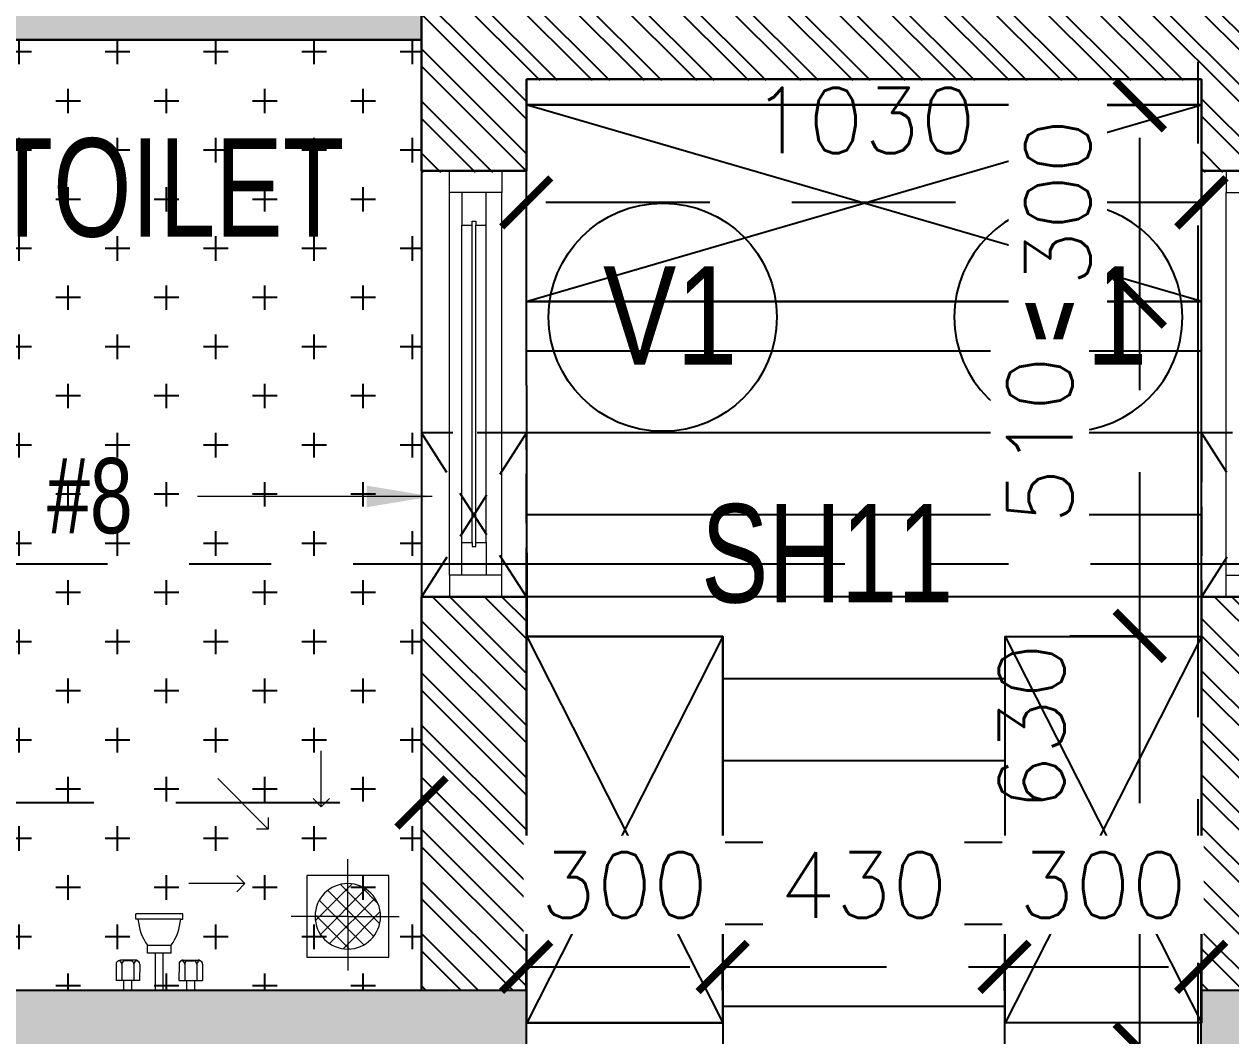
# Model space of a CAD drawing. Header units: millimetres. Extents: x 1180970 to 1231451, y -5737889 to -5695638.
# Drawn here: x 1211496 to 1213337, y -5707920 to -5706376 of the extents above; entities that cross this region are included whole.
import ezdxf
from ezdxf.enums import TextEntityAlignment as Align

# ---------------------------------------------------------------- set-up
doc = ezdxf.new("R2010")
doc.units = ezdxf.units.MM
doc.header["$LTSCALE"] = 1000
doc.header["$MEASUREMENT"] = 0
for name, pattern in [('2BHK-A - BACK$0$AUDIT_D_120904163729-0', [0]), ('2BHK-A - BACK$2$HIDDEN', [0.375, 0.25, -0.125]), ('AUDIT_D_120904163729-0', [0]), ('T8(T9 IS SIMILAR) - GROUND FLOOR - DIMENSION & TEXTING$0$HIDDEN', [0.375, 0.25, -0.125]), ('T8_REFUGE COLUMNS$0$CENTER2', [1.125, 0.75, -0.125, 0.125, -0.125])]:
    doc.linetypes.add(name, pattern=pattern)
doc.layers.get('0').update_dxf_attribs({"linetype": 'AUDIT_D_120904163729-0'})
for name, color, linetype in [('2BHK-A - BACK$0$A-HATCH -160', 251, '2BHK-A - BACK$0$AUDIT_D_120904163729-0'), ('2BHK-A - BACK$1$A-TOI SUNK 50MM', 8, 'Continuous'), ('2BHK-A - BACK$1$CUT-OUT', 49, 'Continuous'), ('T8(T9 IS SIMILAR) - GROUND FLOOR - DIMENSION & TEXTING$0$A-DIMENSIONS', 2, 'T8(T9 IS SIMILAR) - GROUND FLOOR - DIMENSION & TEXTING$0$HIDDEN'), ('T8(T9 IS SIMILAR) - GROUND FLOOR - DIMENSION & TEXTING$0$a-window-no', 125, 'Continuous'), ('T8_REFUGE COLUMNS$0$A-CENTERLINE', 193, 'T8_REFUGE COLUMNS$0$CENTER2'), ('T8_REFUGE COLUMNS$0$A-RCC COLS', 3, 'Continuous')]:
    doc.layers.add(name, color=color, linetype=linetype)
for name, color, linetype, lineweight in [('2BHK-A - BACK$1$A-WALL- 160', 6, 'Continuous', 30), ('2BHK-A - BACK$1$Ventilator', 5, 'Continuous', 0), ('2BHK-A - BACK$2$a-TOI-fixtures', 251, 'Continuous', 0), ('T8 - GROUND FLOOR CORE$0$a-Text', 4, 'Continuous', 0), ('T8(T9 IS SIMILAR) - GROUND FLOOR - DIMENSION & TEXTING$0$a-Text', 4, 'Continuous', 0), ('T8(T9 IS SIMILAR) - GROUND FLOOR - DIMENSION & TEXTING$0$R0-18-10-2014-T1-1st Podium Floor Plan$0$Text', 2, 'Continuous', 0), ('T8(T9 IS SIMILAR) - GROUND FLOOR$0$D&W', 8, 'Continuous', 25)]:
    doc.layers.add(name, color=color, linetype=linetype, lineweight=lineweight)
doc.layers.add('T8_REFUGE COLUMNS$0$COL-HATCH', color=7, linetype='Continuous', lineweight=25, true_color=0xa3a3a3)
doc.styles.add('2BHK-A - BACK$1$Romans 1', font='romans.shx', dxfattribs={"height": 100})
doc.styles.add('T8 - GROUND FLOOR CORE$0$ARIAL ARROW', font='swisscl.ttf')
doc.styles.add('T8(T9 IS SIMILAR) - GROUND FLOOR - DIMENSION & TEXTING$0$ARIAL ARROW', font='swisscl.ttf')
doc.styles.add('T8(T9 IS SIMILAR) - GROUND FLOOR - DIMENSION & TEXTING$0$LODHA STANDERD', font='sanss___.ttf')
doc.styles.add('T8(T9 IS SIMILAR) - GROUND FLOOR - DIMENSION & TEXTING$0$Romans 1', font='romans.shx', dxfattribs={"height": 100})
doc.styles.add('T8(T9 IS SIMILAR) - GROUND FLOOR - DIMENSION & TEXTING$0$Tahoma', font='tahoma.ttf')
doc.dimstyles.new('2BHK-A - BACK$1$ALPINE S', dxfattribs={"dimscale": 0, "dimtxt": 100, "dimasz": 75, "dimexe": 0, "dimexo": 0, "dimgap": 75, "dimtad": 1, "dimdec": 0, "dimzin": 0, "dimdsep": 46, "dimtxsty": '2BHK-A - BACK$1$Romans 1', "dimblk": '2BHK-A - BACK$1$_ArchTick', "dimcen": 0.09, "dimclrd": 256, "dimclre": 256, "dimclrt": 7, "dimadec": 0, "dimazin": 0, "dimtfac": 1, "dimtdec": 0, "dimtofl": 0, "dimtmove": 1, "dimatfit": 0, "dimldrblk": '2BHK-A - BACK$1$_Open90', "dimfxl": 1, "dimtolj": 1, "dimtzin": 0, "dimarcsym": 0})
doc.dimstyles.new('T8(T9 IS SIMILAR) - GROUND FLOOR - DIMENSION & TEXTING$0$ALPINE S', dxfattribs={"dimscale": 0, "dimtxt": 100, "dimasz": 75, "dimexe": 0, "dimexo": 0, "dimgap": 75, "dimtad": 1, "dimdec": 0, "dimzin": 0, "dimdsep": 46, "dimtxsty": 'T8(T9 IS SIMILAR) - GROUND FLOOR - DIMENSION & TEXTING$0$Romans 1', "dimblk": 'T8(T9 IS SIMILAR) - GROUND FLOOR - DIMENSION & TEXTING$0$_ArchTick', "dimcen": 0.09, "dimclrd": 256, "dimclre": 256, "dimclrt": 7, "dimadec": 0, "dimazin": 0, "dimtfac": 1, "dimtdec": 0, "dimtofl": 0, "dimtmove": 1, "dimatfit": 0, "dimldrblk": 'T8(T9 IS SIMILAR) - GROUND FLOOR - DIMENSION & TEXTING$0$_Open90', "dimfxl": 1, "dimtolj": 1, "dimtzin": 0, "dimarcsym": 0})
doc.dimstyles.new('T8(T9 IS SIMILAR) - GROUND FLOOR - DIMENSION & TEXTING$0$SAMATA STD', dxfattribs={"dimtxt": 100, "dimasz": 50, "dimexe": 50, "dimexo": 50, "dimgap": 10, "dimtad": 0, "dimdec": 0, "dimrnd": 5, "dimzin": 0, "dimdsep": 46, "dimtxsty": 'T8(T9 IS SIMILAR) - GROUND FLOOR - DIMENSION & TEXTING$0$Tahoma', "dimblk": 'T8(T9 IS SIMILAR) - GROUND FLOOR - DIMENSION & TEXTING$0$_Origin2', "dimcen": -50, "dimdle": 50, "dimclrd": 7, "dimclre": 7, "dimclrt": 7, "dimadec": 0, "dimazin": 0, "dimtfac": 1, "dimtdec": 0, "dimtmove": 1, "dimatfit": 3, "dimfxl": 150, "dimtfill": 1, "dimtolj": 1, "dimtzin": 0, "dimlwd": -1, "dimlwe": -1, "dimarcsym": 0})

# ---------------------------------------------------------------- blocks, each defined once
blk = doc.blocks.new('2BHK-A - BACK$1$V1')
at = {"layer": '2BHK-A - BACK$1$Ventilator'}
for p, q in [((1139453.9, -5700057.1), (1140103.9, -5700057.1)), ((1139453.9, -5700217.1), (1140103.9, -5700217.1))]:
    blk.add_line(p, q, dxfattribs=at)
at = {"layer": '2BHK-A - BACK$1$Ventilator', "color": 8}
for p, q in [((1139486.9, -5700094.6), (1140070.9, -5700094.6)), ((1139536.9, -5700118.3), (1140020.9, -5700118.3)), ((1139536.9, -5700155.8), (1140020.9, -5700155.8)), ((1139486.9, -5700174.6), (1140070.9, -5700174.6))]:
    blk.add_line(p, q, dxfattribs=at)
at = {"layer": '2BHK-A - BACK$1$Ventilator', "color": 5}
for p, q in [((1139536.9, -5700134.1), (1140020.9, -5700134.1)), ((1139536.9, -5700140.1), (1140020.9, -5700140.1))]:
    blk.add_line(p, q, dxfattribs=at)
at = {"layer": '2BHK-A - BACK$1$Ventilator', "color": 4}
for points in [[(1139453.9, -5700094.6), (1139486.9, -5700094.6), (1139486.9, -5700174.6), (1139453.9, -5700174.6)], [(1140103.9, -5700094.6), (1140070.9, -5700094.6), (1140070.9, -5700174.6), (1140103.9, -5700174.6)], [(1139536.9, -5700134.1), (1139536.9, -5700118.3), (1139486.9, -5700118.3), (1139486.9, -5700155.8), (1139536.9, -5700155.8), (1139536.9, -5700140.1), (1139530.9, -5700140.1), (1139530.9, -5700134.1)], [(1140020.9, -5700134.1), (1140020.9, -5700118.3), (1140070.9, -5700118.3), (1140070.9, -5700155.8), (1140020.9, -5700155.8), (1140020.9, -5700140.1), (1140026.9, -5700140.1), (1140026.9, -5700134.1)]]:
    blk.add_lwpolyline(points, close=True, dxfattribs=at)
blk = doc.blocks.new('2BHK-A - BACK$1$Type-A-First Floor Plan-bottom-up$0$FLOOR TRAP-flat-6')
at = {"layer": '2BHK-A - BACK$2$a-TOI-fixtures'}
h = blk.add_hatch(dxfattribs=at)
h.set_pattern_fill('ACET-2D-_USER', color=256, scale=20, angle=45, style=0, double=1, pattern_type=0)
h.set_pattern_definition([(45, (-789896.981, 5385770.066), (-14.142135624, 14.142135624), []), (135, (-789896.981, 5385770.066), (-14.142135624, -14.142135624), [])])
edge = h.paths.add_edge_path()
edge.add_arc((150, 150), 50, 0, 360)
for q in [(150, 228.6), (67.6, 150), (237.4, 150), (150, 63.6)]:
    blk.add_line((150, 150), q, dxfattribs=at)
blk.add_lwpolyline([(87.5, 212.5), (212.5, 212.5), (212.5, 87.5), (87.5, 87.5)], close=True, dxfattribs=at)
blk.add_circle((150, 150), 50, dxfattribs=at)
blk = doc.blocks.new('2BHK-A - BACK$1$_ArchTick')
at = {"color": 0, "linetype": 'ByBlock', "const_width": 0.15}
blk.add_lwpolyline([(-0.5, -0.5), (0.5, 0.5)], dxfattribs=at)
blk = doc.blocks.new('2BHK-A - BACK$1$_Open90')
at = {"color": 0, "linetype": 'ByBlock', "lineweight": -2}
for p, q in [((0, 0), (-1, 0)), ((-0.5, 0.5), (0, 0)), ((0, 0), (-0.5, -0.5))]:
    blk.add_line(p, q, dxfattribs=at)
blk = doc.blocks.new('2BHK-A - BACK$1$SH-flat-2')
at = {"color": 0}
for p, q in [((14.6, 30), (14.7, 66)), ((39.8, 57.2), (14.6, 57.2)), ((39.9, 65.9), (14.7, 66)), ((45.9, 36.2), (45.9, 59)), ((0.1, 54), (14.6, 54)), ((0.1, 42), (14.6, 42)), ((39.7, 38.7), (14.5, 38.7)), ((44.6, 43), (44.6, 52.2)), ((39.8, 29.9), (14.6, 30)), ((43.4, 31.6), (44.7, 33.1)), ((108.4, -32.8), (108.5, 32.4)), ((108.5, 35.8), (116.3, 35.8)), ((108.5, 32.4), (108.5, 35.8)), ((116.2, -36.2), (116.3, 35.8)), ((0, -6), (0, 6)), ((0, 6), (56.3, 5.9)), ((56.2, -18.1), (56.3, 17.9)), ((56.3, 17.9), (68.3, 17.9)), ((68.2, -18.1), (68.3, 17.9)), ((0, -6), (56.3, -6.1)), ((56.2, -18.1), (68.2, -18.1)), ((14.5, -30), (14.4, -66)), ((39.7, -30.1), (14.5, -30)), ((43.3, -31.7), (44.6, -33.3)), ((45.7, -36.4), (45.7, -59.2)), ((108.4, -32.8), (108.4, -36.2)), ((108.4, -36.2), (116.2, -36.2)), ((-0.1, -42), (14.4, -42)), ((-0.1, -54), (14.4, -54)), ((39.6, -38.8), (14.4, -38.8)), ((44.4, -43.2), (44.4, -52.4)), ((39.5, -57.3), (14.3, -57.3)), ((39.6, -66.1), (14.4, -66))]:
    blk.add_line(p, q, dxfattribs=at)
for centre, radius, start, end in [((39.8, 62), 4.8, 269.8776, 359.8776), ((39.8, 52.2), 4.8, 359.8776, 89.8776), ((39.9, 61.1), 4.8, 359.8776, 89.8776), ((41.1, 59), 4.8, 359.8776, 46.4449), ((39.8, 43.5), 4.8, 269.8776, 359.8776), ((39.7, 33.9), 4.8, 359.8776, 89.8776), ((39.8, 34.7), 4.8, 269.8776, 359.8776), ((41.1, 36.2), 4.8, 319.2258, 359.8776), ((114.8, -47.9), 80.5, 94.4595, 125.2375), ((115, 47.4), 80.5, 234.5177, 265.2957), ((39.6, -34), 4.8, 269.8776, 359.8776), ((39.7, -34.9), 4.8, 359.8776, 89.8776), ((40.9, -36.4), 4.8, 359.8776, 40.5294), ((39.5, -52.4), 4.8, 269.8776, 359.8776), ((39.6, -43.6), 4.8, 359.8776, 89.8776), ((39.5, -62.1), 4.8, 359.8776, 89.8776), ((39.6, -61.3), 4.8, 269.8776, 359.8776), ((40.9, -59.2), 4.8, 313.3103, 359.8776)]:
    blk.add_arc(centre, radius, start, end, dxfattribs=at)
blk = doc.blocks.new('T8_REFUGE COLUMNS')
at = {"layer": 'T8_REFUGE COLUMNS$0$COL-HATCH', "linetype": 'ByBlock'}
h = blk.add_hatch(color=256, dxfattribs=at)
h.dxf.hatch_style = 1
h.paths.add_polyline_path([(1212262.1, -5708099.9), (1210752.1, -5708099.9), (1210752.1, -5707849.9), (1212262.1, -5707849.9)])
h = blk.add_hatch(color=256, dxfattribs=at)
h.dxf.hatch_style = 1
h.paths.add_polyline_path([(1215902.1, -5708099.9), (1213292.1, -5708099.9), (1213292.1, -5707849.9), (1215902.1, -5707849.9)])
at = {"layer": 'T8_REFUGE COLUMNS$0$A-CENTERLINE'}
for p, q in [((1213287.1, -5728808.5), (1213287.1, -5698573.6)), ((1217248.2, -5707199.9), (1182156.9, -5707199.9))]:
    blk.add_line(p, q, dxfattribs=at)
at = {"layer": 'T8_REFUGE COLUMNS$0$A-RCC COLS', "linetype": 'ByBlock'}
for points in [[(1212262.1, -5708099.9), (1210752.1, -5708099.9), (1210752.1, -5707849.9), (1212262.1, -5707849.9)], [(1215902.1, -5708099.9), (1213292.1, -5708099.9), (1213292.1, -5707849.9), (1215902.1, -5707849.9)]]:
    blk.add_lwpolyline(points, close=True, dxfattribs=at)
blk = doc.blocks.new('T8 - GROUND FLOOR CORE')
at = {"layer": 'T8 - GROUND FLOOR CORE$0$a-Text', "linetype": 'ByBlock', "insert": (1210958.1, -5707260.6, 0), "char_height": 150, "width": 3499.366, "attachment_point": 7, "style": 'T8 - GROUND FLOOR CORE$0$ARIAL ARROW'}
blk.add_mtext('\\pi1571.02941;SH11', dxfattribs=at)
blk = doc.blocks.new('T8(T9 IS SIMILAR) - GROUND FLOOR - DIMENSION & TEXTING$0$_ArchTick')
at = {"color": 0, "linetype": 'ByBlock', "const_width": 0.15}
blk.add_lwpolyline([(-0.5, -0.5), (0.5, 0.5)], dxfattribs=at)
blk = doc.blocks.new('*D592')
at = {"layer": 'T8(T9 IS SIMILAR) - GROUND FLOOR - DIMENSION & TEXTING$0$A-DIMENSIONS', "linetype": 'T8(T9 IS SIMILAR) - GROUND FLOOR - DIMENSION & TEXTING$0$HIDDEN', "lineweight": -2, "transparency": 16777216}
for p, q in [((1209852.8, -5707157.6), (1209852.8, -5707563.6)), ((1212102.6, -5707157.6), (1212102.6, -5707563.6))]:
    blk.add_line(p, q, dxfattribs=at)
at = {"layer": 'T8(T9 IS SIMILAR) - GROUND FLOOR - DIMENSION & TEXTING$0$A-DIMENSIONS', "lineweight": -2, "transparency": 16777216}
blk.add_line((1209852.8, -5707563.6), (1212102.6, -5707563.6), dxfattribs=at)
at = {"layer": 'T8(T9 IS SIMILAR) - GROUND FLOOR - DIMENSION & TEXTING$0$A-DIMENSIONS', "linetype": 'ByBlock', "lineweight": -2, "transparency": 16777216, "xscale": 75, "yscale": 75, "zscale": 75, "rotation": 180}
blk.add_blockref('T8(T9 IS SIMILAR) - GROUND FLOOR - DIMENSION & TEXTING$0$_ArchTick', (1209852.8, -5707563.6), dxfattribs=at)
at = {"layer": 'T8(T9 IS SIMILAR) - GROUND FLOOR - DIMENSION & TEXTING$0$A-DIMENSIONS', "linetype": 'ByBlock', "lineweight": -2, "transparency": 16777216, "xscale": 75, "yscale": 75, "zscale": 75}
blk.add_blockref('T8(T9 IS SIMILAR) - GROUND FLOOR - DIMENSION & TEXTING$0$_ArchTick', (1212102.6, -5707563.6), dxfattribs=at)
at = {"layer": 'T8(T9 IS SIMILAR) - GROUND FLOOR - DIMENSION & TEXTING$0$A-DIMENSIONS', "color": 7, "linetype": 'ByBlock', "transparency": 16777216, "insert": (1210977.7, -5707438.6), "char_height": 100, "attachment_point": 5, "style": 'T8(T9 IS SIMILAR) - GROUND FLOOR - DIMENSION & TEXTING$0$Romans 1'}
blk.add_mtext('\\A1;2250', dxfattribs=at)
blk = doc.blocks.new('T8(T9 IS SIMILAR) - GROUND FLOOR - DIMENSION & TEXTING$0$_Open90')
at = {"color": 0, "linetype": 'ByBlock', "lineweight": -2}
for p, q in [((-0.5, 0.5), (0, 0)), ((0, 0), (-1, 0)), ((0, 0), (-0.5, -0.5))]:
    blk.add_line(p, q, dxfattribs=at)
blk = doc.blocks.new('T8(T9 IS SIMILAR) - GROUND FLOOR - DIMENSION & TEXTING$0$WINDOW TAG')
at = {"layer": 'T8(T9 IS SIMILAR) - GROUND FLOOR - DIMENSION & TEXTING$0$a-window-no'}
blk.add_circle((0, 0), 174.1, dxfattribs=at)
at = {"layer": 'T8(T9 IS SIMILAR) - GROUND FLOOR - DIMENSION & TEXTING$0$a-window-no', "style": 'T8(T9 IS SIMILAR) - GROUND FLOOR - DIMENSION & TEXTING$0$LODHA STANDERD'}
blk.add_attdef('WINDOW', text='', height=150, dxfattribs=at).set_placement((11.3, 2.8), align=Align.MIDDLE_CENTER)
blk = doc.blocks.new('*D381')
at = {"layer": 'T8(T9 IS SIMILAR) - GROUND FLOOR - DIMENSION & TEXTING$0$A-DIMENSIONS', "linetype": 'T8(T9 IS SIMILAR) - GROUND FLOOR - DIMENSION & TEXTING$0$HIDDEN', "lineweight": -2, "transparency": 16777216}
for p, q in [((1212262.3, -5706571.4), (1212262.3, -5706648.2)), ((1213292.2, -5706571.4), (1213292.2, -5706648.2))]:
    blk.add_line(p, q, dxfattribs=at)
at = {"layer": 'T8(T9 IS SIMILAR) - GROUND FLOOR - DIMENSION & TEXTING$0$A-DIMENSIONS', "lineweight": -2, "transparency": 16777216}
blk.add_line((1213292.2, -5706648.2), (1212262.3, -5706648.2), dxfattribs=at)
at = {"layer": 'T8(T9 IS SIMILAR) - GROUND FLOOR - DIMENSION & TEXTING$0$A-DIMENSIONS', "linetype": 'ByBlock', "lineweight": -2, "transparency": 16777216, "xscale": 75, "yscale": 75, "zscale": 75, "rotation": 180}
blk.add_blockref('T8(T9 IS SIMILAR) - GROUND FLOOR - DIMENSION & TEXTING$0$_ArchTick', (1212262.3, -5706648.2), dxfattribs=at)
at = {"layer": 'T8(T9 IS SIMILAR) - GROUND FLOOR - DIMENSION & TEXTING$0$A-DIMENSIONS', "linetype": 'ByBlock', "lineweight": -2, "transparency": 16777216, "xscale": 75, "yscale": 75, "zscale": 75}
blk.add_blockref('T8(T9 IS SIMILAR) - GROUND FLOOR - DIMENSION & TEXTING$0$_ArchTick', (1213292.2, -5706648.2), dxfattribs=at)
at = {"layer": 'T8(T9 IS SIMILAR) - GROUND FLOOR - DIMENSION & TEXTING$0$A-DIMENSIONS', "color": 7, "linetype": 'ByBlock', "transparency": 16777216, "insert": (1212777.2, -5706523.2), "char_height": 100, "attachment_point": 5, "style": 'T8(T9 IS SIMILAR) - GROUND FLOOR - DIMENSION & TEXTING$0$Romans 1'}
blk.add_mtext('\\A1;1030', dxfattribs=at)
blk = doc.blocks.new('*D382')
at = {"layer": 'T8(T9 IS SIMILAR) - GROUND FLOOR - DIMENSION & TEXTING$0$A-DIMENSIONS', "linetype": 'T8(T9 IS SIMILAR) - GROUND FLOOR - DIMENSION & TEXTING$0$HIDDEN', "lineweight": -2, "transparency": 16777216}
for p, q in [((1213091.3, -5707309.5), (1213198.2, -5707309.5)), ((1213065.6, -5707939.6), (1213198.2, -5707939.6))]:
    blk.add_line(p, q, dxfattribs=at)
at = {"layer": 'T8(T9 IS SIMILAR) - GROUND FLOOR - DIMENSION & TEXTING$0$A-DIMENSIONS', "lineweight": -2, "transparency": 16777216}
blk.add_line((1213198.2, -5707939.6), (1213198.2, -5707309.5), dxfattribs=at)
at = {"layer": 'T8(T9 IS SIMILAR) - GROUND FLOOR - DIMENSION & TEXTING$0$A-DIMENSIONS', "linetype": 'ByBlock', "lineweight": -2, "transparency": 16777216, "xscale": 75, "yscale": 75, "zscale": 75}
for p, rotation in [((1213198.2, -5707309.5), 90), ((1213198.2, -5707939.6), 270)]:
    blk.add_blockref('T8(T9 IS SIMILAR) - GROUND FLOOR - DIMENSION & TEXTING$0$_ArchTick', p, dxfattribs=dict(at, rotation=rotation))
at = {"layer": 'T8(T9 IS SIMILAR) - GROUND FLOOR - DIMENSION & TEXTING$0$A-DIMENSIONS', "color": 7, "linetype": 'ByBlock', "transparency": 16777216, "insert": (1213033.3, -5707448.4), "char_height": 100, "attachment_point": 5, "rotation": 90, "style": 'T8(T9 IS SIMILAR) - GROUND FLOOR - DIMENSION & TEXTING$0$Romans 1'}
blk.add_mtext('\\A1;630', dxfattribs=at)
blk = doc.blocks.new('*D383')
at = {"layer": 'T8(T9 IS SIMILAR) - GROUND FLOOR - DIMENSION & TEXTING$0$A-DIMENSIONS', "linetype": 'T8(T9 IS SIMILAR) - GROUND FLOOR - DIMENSION & TEXTING$0$HIDDEN', "lineweight": -2, "transparency": 16777216}
for p, q in [((1213091.3, -5706799.4), (1213198.2, -5706799.4)), ((1213091.3, -5707309.5), (1213198.2, -5707309.5))]:
    blk.add_line(p, q, dxfattribs=at)
at = {"layer": 'T8(T9 IS SIMILAR) - GROUND FLOOR - DIMENSION & TEXTING$0$A-DIMENSIONS', "lineweight": -2, "transparency": 16777216}
blk.add_line((1213198.2, -5707309.5), (1213198.2, -5706799.4), dxfattribs=at)
at = {"layer": 'T8(T9 IS SIMILAR) - GROUND FLOOR - DIMENSION & TEXTING$0$A-DIMENSIONS', "linetype": 'ByBlock', "lineweight": -2, "transparency": 16777216, "xscale": 75, "yscale": 75, "zscale": 75}
for p, rotation in [((1213198.2, -5706799.4), 90), ((1213198.2, -5707309.5), 270)]:
    blk.add_blockref('T8(T9 IS SIMILAR) - GROUND FLOOR - DIMENSION & TEXTING$0$_ArchTick', p, dxfattribs=dict(at, rotation=rotation))
at = {"layer": 'T8(T9 IS SIMILAR) - GROUND FLOOR - DIMENSION & TEXTING$0$A-DIMENSIONS', "color": 7, "linetype": 'ByBlock', "transparency": 16777216, "insert": (1213045.8, -5707010.4), "char_height": 100, "attachment_point": 5, "rotation": 90, "style": 'T8(T9 IS SIMILAR) - GROUND FLOOR - DIMENSION & TEXTING$0$Romans 1', "bg_fill": 3, "box_fill_scale": 1.25, "bg_fill_color": 256, "bg_fill_true_color": 13158600, "bg_fill_transparency": 0}
blk.add_mtext('\\A1;510', dxfattribs=at)
blk = doc.blocks.new('*D384')
at = {"layer": 'T8(T9 IS SIMILAR) - GROUND FLOOR - DIMENSION & TEXTING$0$A-DIMENSIONS', "linetype": 'T8(T9 IS SIMILAR) - GROUND FLOOR - DIMENSION & TEXTING$0$HIDDEN', "lineweight": -2, "transparency": 16777216}
for p, q in [((1213091.3, -5706499.9), (1213198.2, -5706499.9)), ((1213091.3, -5706799.4), (1213198.2, -5706799.4))]:
    blk.add_line(p, q, dxfattribs=at)
at = {"layer": 'T8(T9 IS SIMILAR) - GROUND FLOOR - DIMENSION & TEXTING$0$A-DIMENSIONS', "lineweight": -2, "transparency": 16777216}
blk.add_line((1213198.2, -5706799.4), (1213198.2, -5706499.9), dxfattribs=at)
at = {"layer": 'T8(T9 IS SIMILAR) - GROUND FLOOR - DIMENSION & TEXTING$0$A-DIMENSIONS', "color": 7, "linetype": 'ByBlock', "transparency": 16777216, "insert": (1213073.2, -5706648.2), "char_height": 100, "attachment_point": 5, "rotation": 90, "style": 'T8(T9 IS SIMILAR) - GROUND FLOOR - DIMENSION & TEXTING$0$Romans 1', "bg_fill": 3, "box_fill_scale": 1.25, "bg_fill_color": 256, "bg_fill_true_color": 13158600, "bg_fill_transparency": 0}
blk.add_mtext('\\A1;300', dxfattribs=at)
at = {"layer": 'T8(T9 IS SIMILAR) - GROUND FLOOR - DIMENSION & TEXTING$0$A-DIMENSIONS', "linetype": 'ByBlock', "lineweight": -2, "transparency": 16777216, "xscale": 75, "yscale": 75, "zscale": 75}
for p, rotation in [((1213198.2, -5706499.9), 90), ((1213198.2, -5706799.4), 270)]:
    blk.add_blockref('T8(T9 IS SIMILAR) - GROUND FLOOR - DIMENSION & TEXTING$0$_ArchTick', p, dxfattribs=dict(at, rotation=rotation))
blk = doc.blocks.new('*D385')
at = {"layer": 'T8(T9 IS SIMILAR) - GROUND FLOOR - DIMENSION & TEXTING$0$A-DIMENSIONS', "linetype": 'T8(T9 IS SIMILAR) - GROUND FLOOR - DIMENSION & TEXTING$0$HIDDEN', "lineweight": -2, "transparency": 16777216}
for p, q in [((1212262, -5707850.3), (1212262, -5707814.5)), ((1212561.9, -5707850.3), (1212561.9, -5707814.5))]:
    blk.add_line(p, q, dxfattribs=at)
at = {"layer": 'T8(T9 IS SIMILAR) - GROUND FLOOR - DIMENSION & TEXTING$0$A-DIMENSIONS', "lineweight": -2, "transparency": 16777216}
blk.add_line((1212262, -5707814.5), (1212561.9, -5707814.5), dxfattribs=at)
at = {"layer": 'T8(T9 IS SIMILAR) - GROUND FLOOR - DIMENSION & TEXTING$0$A-DIMENSIONS', "color": 7, "linetype": 'ByBlock', "transparency": 16777216, "insert": (1212411.9, -5707689.5), "char_height": 100, "attachment_point": 5, "style": 'T8(T9 IS SIMILAR) - GROUND FLOOR - DIMENSION & TEXTING$0$Romans 1', "bg_fill": 3, "box_fill_scale": 1.25, "bg_fill_color": 256, "bg_fill_true_color": 13158600, "bg_fill_transparency": 0}
blk.add_mtext('\\A1;300', dxfattribs=at)
at = {"layer": 'T8(T9 IS SIMILAR) - GROUND FLOOR - DIMENSION & TEXTING$0$A-DIMENSIONS', "linetype": 'ByBlock', "lineweight": -2, "transparency": 16777216, "xscale": 75, "yscale": 75, "zscale": 75, "rotation": 180}
blk.add_blockref('T8(T9 IS SIMILAR) - GROUND FLOOR - DIMENSION & TEXTING$0$_ArchTick', (1212262, -5707814.5), dxfattribs=at)
at = {"layer": 'T8(T9 IS SIMILAR) - GROUND FLOOR - DIMENSION & TEXTING$0$A-DIMENSIONS', "linetype": 'ByBlock', "lineweight": -2, "transparency": 16777216, "xscale": 75, "yscale": 75, "zscale": 75}
blk.add_blockref('T8(T9 IS SIMILAR) - GROUND FLOOR - DIMENSION & TEXTING$0$_ArchTick', (1212561.9, -5707814.5), dxfattribs=at)
blk = doc.blocks.new('*D386')
at = {"layer": 'T8(T9 IS SIMILAR) - GROUND FLOOR - DIMENSION & TEXTING$0$A-DIMENSIONS', "linetype": 'T8(T9 IS SIMILAR) - GROUND FLOOR - DIMENSION & TEXTING$0$HIDDEN', "lineweight": -2, "transparency": 16777216}
for p, q in [((1212561.9, -5707850.3), (1212561.9, -5707814.5)), ((1212991.9, -5707850.9), (1212991.9, -5707814.5))]:
    blk.add_line(p, q, dxfattribs=at)
at = {"layer": 'T8(T9 IS SIMILAR) - GROUND FLOOR - DIMENSION & TEXTING$0$A-DIMENSIONS', "lineweight": -2, "transparency": 16777216}
blk.add_line((1212561.9, -5707814.5), (1212991.9, -5707814.5), dxfattribs=at)
at = {"layer": 'T8(T9 IS SIMILAR) - GROUND FLOOR - DIMENSION & TEXTING$0$A-DIMENSIONS', "linetype": 'ByBlock', "lineweight": -2, "transparency": 16777216, "xscale": 75, "yscale": 75, "zscale": 75, "rotation": 180}
blk.add_blockref('T8(T9 IS SIMILAR) - GROUND FLOOR - DIMENSION & TEXTING$0$_ArchTick', (1212561.9, -5707814.5), dxfattribs=at)
at = {"layer": 'T8(T9 IS SIMILAR) - GROUND FLOOR - DIMENSION & TEXTING$0$A-DIMENSIONS', "linetype": 'ByBlock', "lineweight": -2, "transparency": 16777216, "xscale": 75, "yscale": 75, "zscale": 75}
blk.add_blockref('T8(T9 IS SIMILAR) - GROUND FLOOR - DIMENSION & TEXTING$0$_ArchTick', (1212991.9, -5707814.5), dxfattribs=at)
at = {"layer": 'T8(T9 IS SIMILAR) - GROUND FLOOR - DIMENSION & TEXTING$0$A-DIMENSIONS', "color": 7, "linetype": 'ByBlock', "transparency": 16777216, "insert": (1212776.9, -5707689.5), "char_height": 100, "attachment_point": 5, "style": 'T8(T9 IS SIMILAR) - GROUND FLOOR - DIMENSION & TEXTING$0$Romans 1', "bg_fill": 3, "box_fill_scale": 1.25, "bg_fill_color": 256, "bg_fill_true_color": 13158600, "bg_fill_transparency": 0}
blk.add_mtext('\\A1;430', dxfattribs=at)
blk = doc.blocks.new('*D387')
at = {"layer": 'T8(T9 IS SIMILAR) - GROUND FLOOR - DIMENSION & TEXTING$0$A-DIMENSIONS', "linetype": 'T8(T9 IS SIMILAR) - GROUND FLOOR - DIMENSION & TEXTING$0$HIDDEN', "lineweight": -2, "transparency": 16777216}
for p, q in [((1212991.9, -5707850.9), (1212991.9, -5707814.5)), ((1213291.8, -5707850.9), (1213291.8, -5707814.5))]:
    blk.add_line(p, q, dxfattribs=at)
at = {"layer": 'T8(T9 IS SIMILAR) - GROUND FLOOR - DIMENSION & TEXTING$0$A-DIMENSIONS', "lineweight": -2, "transparency": 16777216}
blk.add_line((1212991.9, -5707814.5), (1213291.8, -5707814.5), dxfattribs=at)
at = {"layer": 'T8(T9 IS SIMILAR) - GROUND FLOOR - DIMENSION & TEXTING$0$A-DIMENSIONS', "color": 7, "linetype": 'ByBlock', "transparency": 16777216, "insert": (1213141.9, -5707689.5), "char_height": 100, "attachment_point": 5, "style": 'T8(T9 IS SIMILAR) - GROUND FLOOR - DIMENSION & TEXTING$0$Romans 1', "bg_fill": 3, "box_fill_scale": 1.25, "bg_fill_color": 256, "bg_fill_true_color": 13158600, "bg_fill_transparency": 0}
blk.add_mtext('\\A1;300', dxfattribs=at)
at = {"layer": 'T8(T9 IS SIMILAR) - GROUND FLOOR - DIMENSION & TEXTING$0$A-DIMENSIONS', "linetype": 'ByBlock', "lineweight": -2, "transparency": 16777216, "xscale": 75, "yscale": 75, "zscale": 75, "rotation": 180}
blk.add_blockref('T8(T9 IS SIMILAR) - GROUND FLOOR - DIMENSION & TEXTING$0$_ArchTick', (1212991.9, -5707814.5), dxfattribs=at)
at = {"layer": 'T8(T9 IS SIMILAR) - GROUND FLOOR - DIMENSION & TEXTING$0$A-DIMENSIONS', "linetype": 'ByBlock', "lineweight": -2, "transparency": 16777216, "xscale": 75, "yscale": 75, "zscale": 75}
blk.add_blockref('T8(T9 IS SIMILAR) - GROUND FLOOR - DIMENSION & TEXTING$0$_ArchTick', (1213291.8, -5707814.5), dxfattribs=at)
blk = doc.blocks.new('T8(T9 IS SIMILAR) - GROUND FLOOR - DIMENSION & TEXTING$0$_Origin2')
at = {"color": 0, "linetype": 'ByBlock', "lineweight": -2}
blk.add_line((-0.5, 0), (-1, 0), dxfattribs=at)
for radius in [0.5, 0.25]:
    blk.add_circle((0, 0), radius, dxfattribs=at)
blk = doc.blocks.new('2BHK-A - BACK$1$A$C1DA736AB')
at = {"color": 0, "linetype": 'ByBlock'}
for points in [[(117, 0.4, 0), (202.3, 0.4, 0)], [(81.7, -82.8, 0), (158.2, -159.9, 0)], [(0.4, -117, 0), (0.4, -202.3, 0)]]:
    blk.add_leader(points, dimstyle='2BHK-A - BACK$1$ALPINE S', override={"dimscale": 1, "dimasz": 25, "dimtad": 0, "dimfxl": 5, "dimtfill": 1, "dimarcsym": 1}, dxfattribs=at)
blk = doc.blocks.new('2BHK-A - BACK')
at = {"layer": '2BHK-A - BACK$0$A-HATCH -160', "linetype": 'ByBlock'}
h = blk.add_hatch(dxfattribs=at)
h.set_pattern_fill('ZIGZAG', color=256, scale=250)
h.set_pattern_definition([(9e-15, (-0.22, 0.45), (31.25, 31.25), [31.25, -31.25]), (90, (31.03, 0.45), (-31.25, 31.25), [31.25, -31.25])])
h.paths.add_polyline_path([(1196642.1, -5706299.9), (1198342.2, -5706299.9), (1198342.2, -5706399.9), (1196642.1, -5706399.9)])
h.paths.add_polyline_path([(1199382.6, -5705299.9), (1199382.6, -5705199.9), (1201592.2, -5705199.9), (1201592.2, -5705299.9), (1200442.1, -5705299.9), (1200442.1, -5705399.9), (1200342.1, -5705399.9), (1200342.1, -5705299.9)])
h.paths.add_polyline_path([(1200442.1, -5706399.9), (1201341.8, -5706399.9), (1201341.8, -5706299.9), (1200442.1, -5706299.9)])
h.paths.add_polyline_path([(1202091.8, -5706299.9), (1202691.8, -5706299.9), (1202691.8, -5706399.9), (1202091.8, -5706399.9)])
h.paths.add_polyline_path([(1204892.1, -5708749.5), (1204992.1, -5708749.5), (1204992.1, -5707999.9), (1204892.1, -5707999.9)])
h.paths.add_polyline_path([(1204892.1, -5709649.5), (1204992.1, -5709649.5), (1204992.1, -5710549.5), (1204892.1, -5710549.5)])
h.paths.add_polyline_path([(1200142, -5708600.5), (1200257, -5708600.5), (1200257.1, -5708700.5), (1200042, -5708700.5), (1200042, -5708099.9), (1200142, -5708099.9)])
h.paths.add_polyline_path([(1202792.1, -5701189.9), (1203427.1, -5701189.9), (1203427.1, -5701089.9), (1202792.1, -5701089.9)])
h = blk.add_hatch(dxfattribs=at)
h.set_pattern_fill('ANSI32', color=256, scale=150)
h.set_pattern_definition([(45, (-0.03, -2.55), (-39.77475644, 39.77475644), []), (45, (26.484, -2.55), (-39.77475644, 39.77475644), [])])
h.paths.add_polyline_path([(1200282, -5708099.9), (1200042, -5708099.6), (1200042, -5707939.6), (1200282, -5707939.6)])
h.paths.add_polyline_path([(1199092.1, -5706602.4), (1199092.1, -5706302.4), (1200442, -5706302.4), (1200442, -5706602.4), (1200282, -5706602.4), (1200282, -5706462.4), (1199252.1, -5706462.4), (1199252.1, -5706602.4)])
h = blk.add_hatch(dxfattribs=at)
h.set_pattern_fill('ANSI32', color=256, scale=150)
h.paths.add_polyline_path([(1199252.2, -5707249.9), (1199092.2, -5707249.9), (1199092.2, -5707849.9), (1199252.2, -5707849.9)])
h = blk.add_hatch(dxfattribs=at)
h.set_pattern_fill('ANSI32', color=256, scale=150)
h.paths.add_polyline_path([(1200282.1, -5707249.9), (1200442.1, -5707249.9), (1200442.1, -5707849.9), (1200282.1, -5707849.9)])
at = {"layer": '2BHK-A - BACK$1$A-TOI SUNK 50MM'}
h = blk.add_hatch(dxfattribs=at)
h.set_pattern_fill('CROSS', color=256, scale=300, style=0)
h.set_pattern_definition([(9e-15, (54492.616, 14881.46), (75, 75), [37.5, -112.5]), (90, (54511.366, 14862.71), (-75, 75), [37.5, -112.5])])
h.paths.add_polyline_path([(1196642.1, -5706399.9), (1199092.2, -5706399.9), (1199092.2, -5707849.9), (1196642.1, -5707849.9)])
h.paths.add_polyline_path([(1202691.8, -5706399.9), (1200442.1, -5706399.9), (1200442.1, -5707850.3), (1202692.3, -5707850.3)])
at = {"layer": '2BHK-A - BACK$1$CUT-OUT', "linetype": 'ByBlock'}
h = blk.add_hatch(dxfattribs=at)
h.set_pattern_fill('ANSI31', color=256, scale=1000, angle=135)
h.paths.add_polyline_path([(1199252.4, -5706799.4), (1200282.3, -5706799.4), (1200281.5, -5707310.5), (1199982.3, -5707310.5), (1199982.3, -5707940), (1199552.4, -5707940), (1199551.6, -5707310.5), (1199252.4, -5707310.5)])
at = {"linetype": '2BHK-A - BACK$2$HIDDEN', "ltscale": 0.3}
for p, q in [((1199092.2, -5706999.9, 0.6), (1199252.2, -5707249.9)), ((1199092.2, -5707250), (1199252.2, -5706999.9, 0.6)), ((1200282.1, -5706999.9, 0.6), (1200442.1, -5707249.9)), ((1200282.1, -5707250), (1200442.1, -5706999.9, 0.6))]:
    blk.add_line(p, q, dxfattribs=at)
for points in [[(1199252.2, -5706999.9), (1199252.2, -5707249.9), (1199092.2, -5707249.9), (1199092.2, -5706999.9)], [(1200442.1, -5706999.9), (1200442.1, -5707249.9), (1200282.1, -5707249.9), (1200282.1, -5706999.9)]]:
    blk.add_lwpolyline(points, close=True, dxfattribs=at)
at = {"layer": '2BHK-A - BACK$1$A-TOI SUNK 50MM'}
blk.add_lwpolyline([(1202691.8, -5706399.9), (1200442.1, -5706399.9), (1200442.1, -5707850.3), (1202692.3, -5707850.3)], close=True, dxfattribs=at)
at = {"layer": '2BHK-A - BACK$1$A-WALL- 160', "linetype": 'ByBlock'}
for p, q in [((1200442.1, -5706299.9), (1200442.1, -5706599.9)), ((1200442.1, -5706399.9), (1201341.8, -5706399.9)), ((1199252.2, -5706459.9), (1200282.1, -5706459.9)), ((1199252.2, -5706459.9), (1199252.2, -5706599.9)), ((1200282.1, -5706459.9), (1200282.1, -5706599.9)), ((1199252.2, -5706599.9), (1199092.2, -5706599.9)), ((1200282.1, -5706599.9), (1200442.1, -5706599.9)), ((1199252.2, -5707249.9), (1199092.2, -5707249.9)), ((1199252.2, -5707249.9), (1199252.2, -5707849.8)), ((1200282.1, -5707249.9), (1200442.1, -5707249.9)), ((1200282.1, -5707249.9), (1200282.1, -5707849.9)), ((1200442.1, -5707249.9), (1200442.1, -5707849.9))]:
    blk.add_line(p, q, dxfattribs=at)
at = {"layer": '2BHK-A - BACK$1$CUT-OUT'}
for p, q in [((1199252.4, -5706499.4), (1200282.3, -5706499.4)), ((1199982.4, -5707899.9, 1.3), (1200282, -5707899.9))]:
    blk.add_line(p, q, dxfattribs=at)
for points in [[(1199251.7, -5706799.4), (1200282.3, -5706499.4)], [(1200282.5, -5706799.4), (1199252.4, -5706499.4)]]:
    blk.add_lwpolyline(points, dxfattribs=at)
blk.add_lwpolyline([(1199252.2, -5706499.9), (1200282.3, -5706499.9), (1200282.4, -5706799.4), (1199252.3, -5706799.4)], close=True, dxfattribs=at)
at = {"layer": '2BHK-A - BACK$1$CUT-OUT', "elevation": 0.6}
for points in [[(1199252.4, -5706799.4), (1200282.3, -5706799.4), (1200281.5, -5707310.5), (1199982.3, -5707310.5), (1199982.3, -5707940), (1199552.4, -5707940), (1199551.6, -5707310.5), (1199252.4, -5707310.5)], [(1199551.6, -5707310.5), (1199252.4, -5707310.5), (1199252.4, -5707899.9), (1199551.6, -5707899.9)], [(1199982.3, -5707310.5), (1200282.1, -5707310.5), (1200282.1, -5707899.9), (1199982.3, -5707899.9)]]:
    blk.add_lwpolyline(points, close=True, dxfattribs=at)
at = {"layer": '2BHK-A - BACK$1$CUT-OUT'}
for points, elevation in [([(1199551.6, -5707310.5), (1199252.1, -5707899.9)], 0.6), ([(1199252.4, -5707310.5), (1199551.5, -5707899.9)], 0.6), ([(1199982.3, -5707310.5), (1200281.4, -5707899.9)], 1.3), ([(1200281.5, -5707310.5), (1199982.4, -5707899.9)], 1.3)]:
    blk.add_lwpolyline(points, dxfattribs=dict(at, elevation=elevation))
at = {"layer": '2BHK-A - BACK$1$A-WALL- 160', "linetype": 'ByBlock', "xscale": -1, "rotation": 270}
blk.add_blockref('2BHK-A - BACK$1$V1', (6899309.2, -6846703.8), dxfattribs=at)
at = {"layer": '2BHK-A - BACK$1$A-WALL- 160', "linetype": 'ByBlock', "rotation": 90}
blk.add_blockref('2BHK-A - BACK$1$V1', (-4499775, -6846703.8), dxfattribs=at)
at = {"layer": '2BHK-A - BACK$2$a-TOI-fixtures'}
for name, p, xscale, rotation in [('2BHK-A - BACK$1$A$C1DA736AB', (1200594.6, -5707687.1), -1, 180), ('2BHK-A - BACK$1$SH-flat-2', (1200842.1, -5707849.9), -0.9999999999999966, 269.877592600283)]:
    blk.add_blockref(name, p, dxfattribs=dict(at, xscale=xscale, rotation=rotation))
at = {"layer": '2BHK-A - BACK$2$a-TOI-fixtures', "extrusion": (0, 0, -1), "xscale": -1, "zscale": -1, "rotation": 270}
blk.add_blockref('2BHK-A - BACK$1$Type-A-First Floor Plan-bottom-up$0$FLOOR TRAP-flat-6', (-1200704.6, -5707887.4), dxfattribs=at)
blk = doc.blocks.new('T8(T9 IS SIMILAR) - GROUND FLOOR')
at = {"layer": 'T8(T9 IS SIMILAR) - GROUND FLOOR$0$D&W', "linetype": 'ByBlock'}
for name in ['T8_REFUGE COLUMNS', 'T8 - GROUND FLOOR CORE']:
    blk.add_blockref(name, (0, 0), dxfattribs=at)
at = {"layer": 'T8(T9 IS SIMILAR) - GROUND FLOOR$0$D&W', "linetype": 'ByBlock', "xscale": -1}
blk.add_blockref('2BHK-A - BACK', (2412544.6, 0), dxfattribs=at)
blk = doc.blocks.new('T8(T9 IS SIMILAR) - GROUND FLOOR - DIMENSION & TEXTING')
at = {"layer": 'T8(T9 IS SIMILAR) - GROUND FLOOR - DIMENSION & TEXTING$0$a-window-no'}
ref = blk.add_blockref('T8(T9 IS SIMILAR) - GROUND FLOOR - DIMENSION & TEXTING$0$WINDOW TAG', (1212470.5, -5706823.3, 1.1), dxfattribs=at)
ref.add_attrib('WINDOW', 'V1', dxfattribs={"height": 150, "style": 'T8(T9 IS SIMILAR) - GROUND FLOOR - DIMENSION & TEXTING$0$LODHA STANDERD', "width": 0.8}).set_placement((1212481.9, -5706820.5, 1.1), align=Align.MIDDLE_CENTER)
ref = blk.add_blockref('T8(T9 IS SIMILAR) - GROUND FLOOR - DIMENSION & TEXTING$0$WINDOW TAG', (1213089.4, -5706823.3, 1.1), dxfattribs=dict(at, xscale=-1))
ref.add_attrib('WINDOW', 'V1', dxfattribs={"height": 150, "style": 'T8(T9 IS SIMILAR) - GROUND FLOOR - DIMENSION & TEXTING$0$LODHA STANDERD', "width": 0.8}).set_placement((1213107.3, -5706820.5, 1.1), align=Align.MIDDLE_CENTER)
at = {"layer": 'T8(T9 IS SIMILAR) - GROUND FLOOR - DIMENSION & TEXTING$0$a-Text', "style": 'T8(T9 IS SIMILAR) - GROUND FLOOR - DIMENSION & TEXTING$0$ARIAL ARROW'}
blk.add_text('C-TOILET', height=150, dxfattribs=at).set_placement((1211284.2, -5706700.3))
at = {"layer": 'T8(T9 IS SIMILAR) - GROUND FLOOR - DIMENSION & TEXTING$0$R0-18-10-2014-T1-1st Podium Floor Plan$0$Text', "linetype": 'ByBlock', "style": 'T8(T9 IS SIMILAR) - GROUND FLOOR - DIMENSION & TEXTING$0$ARIAL ARROW'}
blk.add_text('#8', height=114.75, dxfattribs=at).set_placement((1211531.1, -5707152.9, 0))
at = {"layer": 'T8(T9 IS SIMILAR) - GROUND FLOOR - DIMENSION & TEXTING$0$A-DIMENSIONS', "linetype": 'ByBlock'}
dim = blk.add_linear_dim(base=(1212262.3, -5706648.2), p1=(1213292.2, -5706571.4), p2=(1212262.3, -5706571.4), angle=180, dimstyle='T8(T9 IS SIMILAR) - GROUND FLOOR - DIMENSION & TEXTING$0$ALPINE S', override={"dimscale": 1, "dimfxl": 5, "dimarcsym": 1}, dxfattribs=at)
dim.commit()
dim.dimension.update_dxf_attribs({"geometry": '*D381', "text_midpoint": (1212777.2, -5706523.2)})
dim = blk.add_linear_dim(base=(1212102.6, -5707563.6), p1=(1209852.8, -5707157.6), p2=(1212102.6, -5707157.6), dimstyle='T8(T9 IS SIMILAR) - GROUND FLOOR - DIMENSION & TEXTING$0$ALPINE S', override={"dimscale": 1, "dimfxl": 5, "dimarcsym": 1}, dxfattribs=at)
dim.commit()
dim.dimension.update_dxf_attribs({"geometry": '*D592', "text_midpoint": (1210977.7, -5707438.6)})
for base, p1, p2, angle, override, picture, middle in [((1213198.2, -5707309.5), (1213065.6, -5707939.6), (1213091.3, -5707309.5, 0.6), 270, {"dimscale": 1, "dimfxl": 5, "dimarcsym": 1}, '*D382', (1213158.3, -5707448.4)), ((1212561.9, -5707814.5), (1212262, -5707850.3), (1212561.9, -5707850.3, 0.6), 180, {"dimscale": 1, "dimfxl": 5, "dimtfill": 1, "dimarcsym": 1}, '*D385', (1212411.9, -5707814.5))]:
    dim = blk.add_linear_dim(base=base, p1=p1, p2=p2, angle=angle, dimstyle='T8(T9 IS SIMILAR) - GROUND FLOOR - DIMENSION & TEXTING$0$ALPINE S', override=override, dxfattribs=at)
    dim.commit()
    dim.dimension.update_dxf_attribs({"geometry": picture, "text_midpoint": middle, "dimtype": 128})
at = {"layer": 'T8(T9 IS SIMILAR) - GROUND FLOOR - DIMENSION & TEXTING$0$R0-18-10-2014-T1-1st Podium Floor Plan$0$Text'}
blk.add_leader([(1212118.8, -5707096.7), (1211869, -5707096.7), (1211760.5, -5707096.7)], dimstyle='T8(T9 IS SIMILAR) - GROUND FLOOR - DIMENSION & TEXTING$0$SAMATA STD', override={"dimscale": 1, "dimasz": 100, "dimclrd": 2, "dimfxlon": 1, "dimarcsym": 1}, dxfattribs=at)
at = {"layer": 'T8(T9 IS SIMILAR) - GROUND FLOOR - DIMENSION & TEXTING$0$A-DIMENSIONS', "linetype": 'ByBlock'}
dim = blk.add_linear_dim(base=(1213198.2, -5706799.4), p1=(1213091.3, -5707309.5), p2=(1213091.3, -5706799.4), angle=90, dimstyle='T8(T9 IS SIMILAR) - GROUND FLOOR - DIMENSION & TEXTING$0$ALPINE S', override={"dimscale": 1, "dimfxl": 5, "dimtfill": 1, "dimarcsym": 1}, dxfattribs=at)
dim.commit()
dim.dimension.update_dxf_attribs({"geometry": '*D383', "text_midpoint": (1213170.8, -5707010.4), "dimtype": 128})
dim = blk.add_linear_dim(base=(1212991.9, -5707814.5), p1=(1212561.9, -5707850.3, 0.6), p2=(1212991.9, -5707850.9, 0.6), angle=180, dimstyle='T8(T9 IS SIMILAR) - GROUND FLOOR - DIMENSION & TEXTING$0$ALPINE S', override={"dimscale": 1, "dimfxl": 5, "dimtfill": 1, "dimarcsym": 1}, dxfattribs=at)
dim.commit()
dim.dimension.update_dxf_attribs({"geometry": '*D386', "text_midpoint": (1212776.9, -5707689.5)})
for base, p1, p2, angle, picture, middle in [((1213198.1973, -5706499.8629), (1213091.3003, -5706799.4186), (1213091.3003, -5706499.8629), 90, '*D384', (1213198.1973, -5706648.1611)), ((1213291.8, -5707814.5), (1212991.9, -5707850.9), (1213291.8, -5707850.9, 0.6), 180, '*D387', (1213141.9, -5707814.5))]:
    dim = blk.add_linear_dim(base=base, p1=p1, p2=p2, angle=angle, dimstyle='T8(T9 IS SIMILAR) - GROUND FLOOR - DIMENSION & TEXTING$0$ALPINE S', override={"dimscale": 1, "dimfxl": 5, "dimtfill": 1, "dimarcsym": 1}, dxfattribs=at)
    dim.commit()
    dim.dimension.update_dxf_attribs({"geometry": picture, "text_midpoint": middle, "dimtype": 128})

msp = doc.modelspace()

# ---------------------------------------------------------------- block references
at = {"linetype": 'ByBlock'}
msp.add_blockref('T8(T9 IS SIMILAR) - GROUND FLOOR', (0, 0), dxfattribs=at)

# ---------------------------------------------------------------- next in the draw order: block references
msp.add_blockref('T8(T9 IS SIMILAR) - GROUND FLOOR - DIMENSION & TEXTING', (0, 0), dxfattribs=at)

doc.saveas('drawing.dxf')
